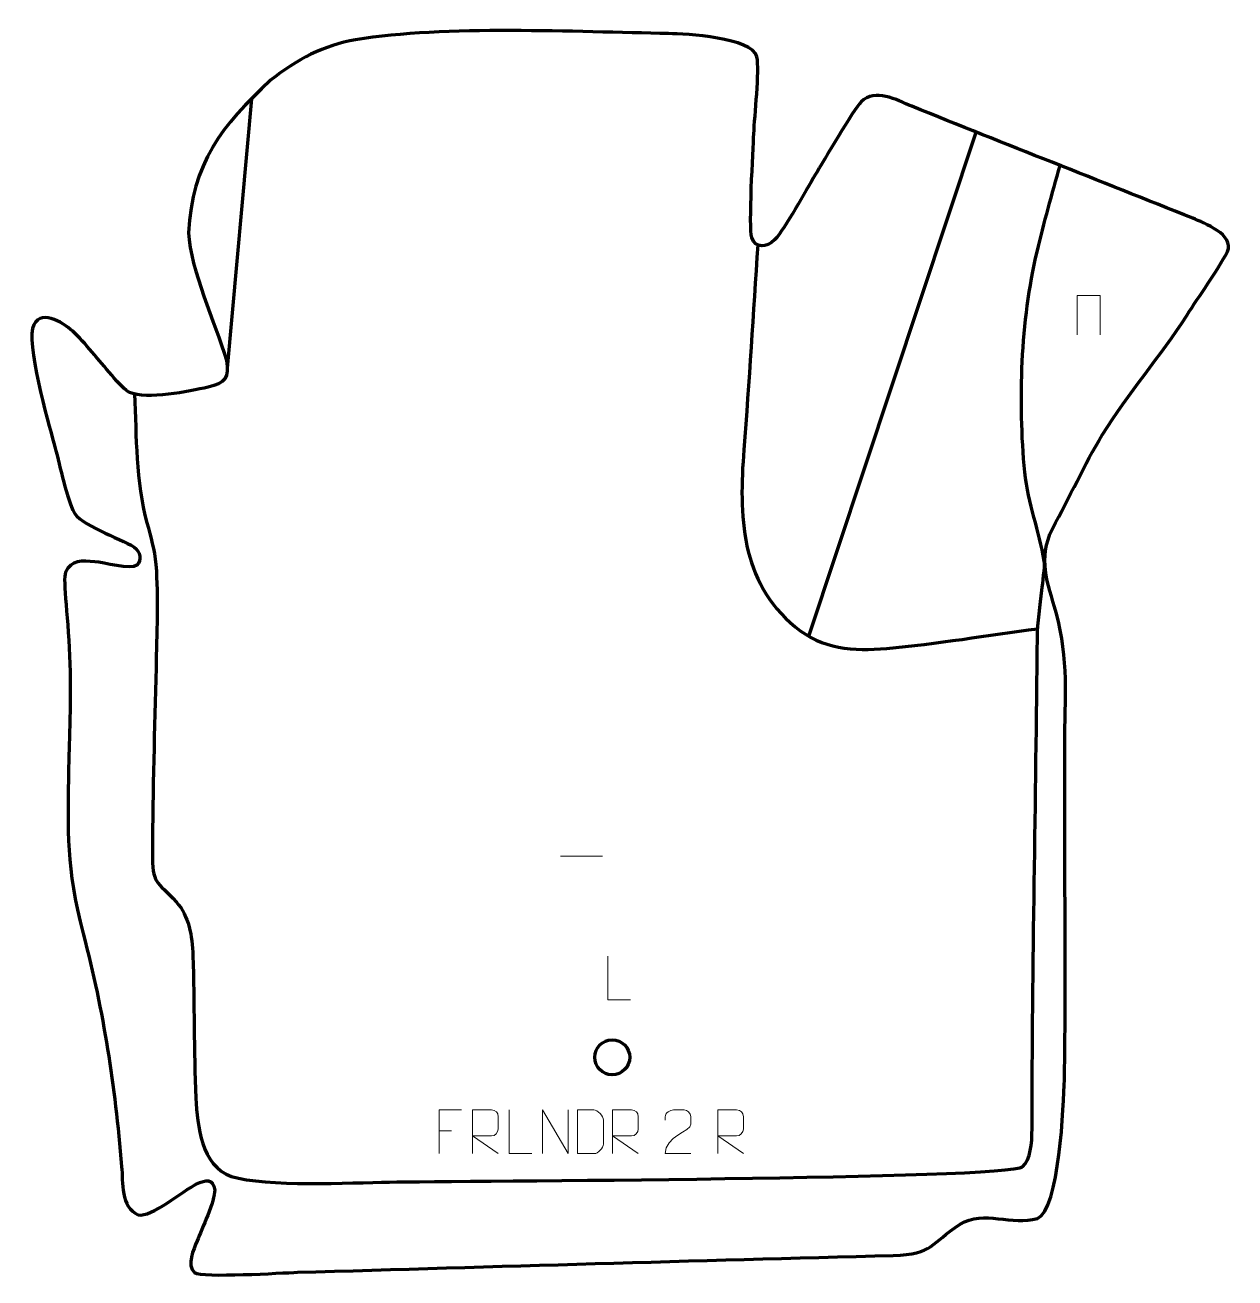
# Model space of a CAD drawing. Header units: millimetres. Extents: x 897 to 1588, y -5 to 711.
import ezdxf

# ---------------------------------------------------------------- set-up
doc = ezdxf.new("R2010")
doc.units = ezdxf.units.MM
doc.header["$MEASUREMENT"] = 0
doc.layers.add('layer 2', color=7, linetype='Continuous')
doc.layers.add('layer 3', color=7, linetype='Continuous')

msp = doc.modelspace()

# ---------------------------------------------------------------- linework, layer by layer
at = {"layer": 'layer 2', "color": 142, "lineweight": 200}
msp.add_ellipse((1232.7844, 121.5108), major_axis=(0, 10), ratio=1, dxfattribs=at)
at = {"layer": 'layer 2', "color": 142, "lineweight": 158}
for points in [[(1026.7235, 669.0168), (1026.7235, 669.0168), (1012.9784, 515.0521), (1012.9784, 515.0521)], [(1345.1039, 362.0184), (1345.1039, 362.0184), (1440.6674, 649.9488), (1440.6674, 649.9488)]]:
    msp.add_open_spline(points, degree=3, dxfattribs=at)
for points, knots in [([(959.8937, 500.3604), (961.2135, 475.5047), (960.5256, 450.8623), (967.0566, 426.6821), (967.0566, 426.6821), (969.2991, 418.3794), (971.2178, 411.6461), (972.2053, 402.9958), (972.2053, 402.9958), (973.6147, 384.1411), (972.6809, 363.0007), (972.2526, 343.9825), (972.2526, 343.9825), (971.4769, 308.9073), (970.2905, 273.9986), (970.19, 238.8902), (970.19, 238.8902), (970.1429, 219.617), (972.4604, 222.8142), (983.9047, 210.1395), (983.9047, 210.1395), (991.0636, 202.2111), (992.9378, 190.8462), (993.311, 179.4893), (993.311, 179.4893), (994.2015, 152.41), (993.7413, 125.5613), (995.0619, 98.1069), (995.0619, 98.1069), (995.8521, 82.4248), (998.0279, 59.5447), (1015.335, 53.4634), (1015.335, 53.4634), (1035.3195, 47.3935), (1082.9202, 49.8313), (1105.5943, 50.2365), (1105.5943, 50.2365), (1141.8953, 50.8221), (1459.3502, 51.9084), (1467.1807, 58.9813), (1467.1807, 58.9813), (1471.7103, 63.0727), (1472.5699, 72.1445), (1472.5808, 80.7664), (1472.5808, 80.7664), (1472.6997, 174.3564), (1474.8013, 267.8514), (1475.6407, 361.4354), (1475.6407, 361.4354), (1475.7144, 369.6612), (1477.3073, 380), (1478.1938, 388.3638), (1478.1938, 388.3638), (1478.5953, 392.1509), (1480.0379, 401.5804), (1479.5289, 404.7833), (1479.5289, 404.7833), (1476.7355, 422.3608), (1470.2919, 437.3604), (1468.4104, 455.6973), (1468.4104, 455.6973), (1464.5891, 496.6069), (1466.0655, 541.5583), (1475.4486, 581.6232), (1475.4486, 581.6232), (1479.321, 598.1584), (1484.0852, 614.5268), (1488.5609, 630.9149)], [0, 0, 0, 0, 0.05555556, 0.05555556, 0.05555556, 0.05555556, 0.11111111, 0.11111111, 0.11111111, 0.11111111, 0.16666667, 0.16666667, 0.16666667, 0.16666667, 0.22222222, 0.22222222, 0.22222222, 0.22222222, 0.27777778, 0.27777778, 0.27777778, 0.27777778, 0.33333333, 0.33333333, 0.33333333, 0.33333333, 0.38888889, 0.38888889, 0.38888889, 0.38888889, 0.44444444, 0.44444444, 0.44444444, 0.44444444, 0.5, 0.5, 0.5, 0.5, 0.55555556, 0.55555556, 0.55555556, 0.55555556, 0.61111111, 0.61111111, 0.61111111, 0.61111111, 0.66666667, 0.66666667, 0.66666667, 0.66666667, 0.72222222, 0.72222222, 0.72222222, 0.72222222, 0.77777778, 0.77777778, 0.77777778, 0.77777778, 0.83333333, 0.83333333, 0.83333333, 0.83333333, 0.88888889, 0.88888889, 0.88888889, 0.88888889, 1, 1, 1, 1]), ([(1315.9078, 585.5461), (1313.3873, 546.4809), (1310.9563, 507.5547), (1307.978, 468.5154), (1307.978, 468.5154), (1305.1321, 431.2116), (1305.8061, 393.3197), (1337.2704, 367.4097), (1337.2704, 367.4097), (1352.9404, 354.506), (1370.2454, 353.444), (1389.6367, 355.0605), (1389.6367, 355.0605), (1417.7921, 357.5481), (1447.6247, 362.59), (1475.8644, 366.3156)], [0, 0, 0, 0, 0.2, 0.2, 0.2, 0.2, 0.4, 0.4, 0.4, 0.4, 0.6, 0.6, 0.6, 0.6, 1, 1, 1, 1])]:
    msp.add_open_spline(points, degree=3, knots=knots, dxfattribs=at)
at = {"layer": 'layer 2', "color": 250, "lineweight": 9}
for points, knots in [([(1498.3845, 534.2381), (1498.3845, 534.2381), (1498.3845, 556.5884), (1498.3845, 556.5884), (1498.3845, 556.5884), (1498.3845, 556.5884), (1511.5028, 556.5884), (1511.5028, 556.5884), (1511.5028, 556.5884), (1511.5028, 556.5884), (1511.5028, 534.2381), (1511.5028, 534.2381)], [0, 0, 0, 0, 0.25, 0.25, 0.25, 0.25, 0.5, 0.5, 0.5, 0.5, 1, 1, 1, 1]), ([(1243.1555, 154.2893), (1243.1555, 154.2893), (1230.2064, 154.2893), (1230.2064, 154.2893), (1230.2064, 154.2893), (1230.2064, 154.2893), (1230.2064, 179.2429), (1230.2064, 179.2429)], [0, 0, 0, 0, 0.33333333, 0.33333333, 0.33333333, 0.33333333, 1, 1, 1, 1]), ([(1146.8017, 91.4323), (1146.8017, 91.4323), (1133.9277, 91.4323), (1133.9277, 91.4323), (1133.9277, 91.4323), (1133.9277, 91.4323), (1133.9277, 66.4787), (1133.9277, 66.4787)], [0, 0, 0, 0, 0.33333333, 0.33333333, 0.33333333, 0.33333333, 1, 1, 1, 1]), ([(1153.0326, 66.4788), (1153.0326, 66.4788), (1153.0326, 91.4323), (1153.0326, 91.4323), (1153.0326, 91.4323), (1156.6274, 91.4323), (1160.2229, 91.4323), (1163.8181, 91.4323), (1163.8181, 91.4323), (1166.1434, 91.3946), (1167.7007, 89.9046), (1167.6966, 87.5382), (1167.6966, 87.5382), (1167.6962, 85.5027), (1167.6962, 82.4433), (1167.6966, 80.4073), (1167.6966, 80.4073), (1167.6901, 78.5318), (1165.8778, 76.59), (1163.8683, 76.5709), (1163.8683, 76.5709), (1163.8683, 76.5709), (1153.0326, 76.5709), (1153.0326, 76.5709), (1153.0326, 76.5709), (1153.0326, 76.5709), (1167.6873, 66.4788), (1167.6873, 66.4788)], [0, 0, 0, 0, 0.125, 0.125, 0.125, 0.125, 0.25, 0.25, 0.25, 0.25, 0.375, 0.375, 0.375, 0.375, 0.5, 0.5, 0.5, 0.5, 0.625, 0.625, 0.625, 0.625, 0.75, 0.75, 0.75, 0.75, 1, 1, 1, 1]), ([(1186.8392, 66.4787), (1186.8392, 66.4787), (1173.8901, 66.4787), (1173.8901, 66.4787), (1173.8901, 66.4787), (1173.8901, 66.4787), (1173.8901, 91.4323), (1173.8901, 91.4323)], [0, 0, 0, 0, 0.33333333, 0.33333333, 0.33333333, 0.33333333, 1, 1, 1, 1]), ([(1193.0373, 66.4788), (1193.0373, 66.4788), (1193.0373, 91.4323), (1193.0373, 91.4323), (1193.0373, 91.4323), (1193.0373, 91.4323), (1207.6921, 66.4788), (1207.6921, 66.4788), (1207.6921, 66.4788), (1207.6921, 66.4788), (1207.6921, 91.4323), (1207.6921, 91.4323)], [0, 0, 0, 0, 0.25, 0.25, 0.25, 0.25, 0.5, 0.5, 0.5, 0.5, 1, 1, 1, 1]), ([(1212.9724, 66.5069), (1215.3042, 66.5073), (1220.2544, 66.4833), (1222.5859, 66.483), (1222.5859, 66.483), (1224.5109, 66.3776), (1227.8295, 69.9192), (1227.8183, 71.9365), (1227.8183, 71.9365), (1227.8179, 77.7066), (1227.8179, 79.8763), (1227.8183, 85.6456), (1227.8183, 85.6456), (1227.814, 87.7837), (1224.4395, 91.4438), (1222.2871, 91.4303), (1222.2871, 91.4303), (1219.9614, 91.4303), (1215.2371, 91.4303), (1212.911, 91.4303), (1212.911, 91.4303), (1212.9114, 85.6834), (1212.9727, 72.2542), (1212.9724, 66.5069)], [0, 0, 0, 0, 0.14285714, 0.14285714, 0.14285714, 0.14285714, 0.28571429, 0.28571429, 0.28571429, 0.28571429, 0.42857143, 0.42857143, 0.42857143, 0.42857143, 0.57142857, 0.57142857, 0.57142857, 0.57142857, 0.71428571, 0.71428571, 0.71428571, 0.71428571, 1, 1, 1, 1]), ([(1233.0326, 66.4788), (1233.0326, 66.4788), (1233.0326, 91.4323), (1233.0326, 91.4323), (1233.0326, 91.4323), (1236.6274, 91.4323), (1240.2229, 91.4323), (1243.8181, 91.4323), (1243.8181, 91.4323), (1246.1434, 91.3946), (1247.7007, 89.9046), (1247.6966, 87.5382), (1247.6966, 87.5382), (1247.6962, 85.5027), (1247.6962, 82.4433), (1247.6966, 80.4073), (1247.6966, 80.4073), (1247.6901, 78.5318), (1245.8778, 76.59), (1243.8683, 76.5709), (1243.8683, 76.5709), (1243.8683, 76.5709), (1233.0326, 76.5709), (1233.0326, 76.5709), (1233.0326, 76.5709), (1233.0326, 76.5709), (1247.6873, 66.4788), (1247.6873, 66.4788)], [0, 0, 0, 0, 0.125, 0.125, 0.125, 0.125, 0.25, 0.25, 0.25, 0.25, 0.375, 0.375, 0.375, 0.375, 0.5, 0.5, 0.5, 0.5, 0.625, 0.625, 0.625, 0.625, 0.75, 0.75, 0.75, 0.75, 1, 1, 1, 1]), ([(1277.7361, 66.4684), (1272.8217, 66.4687), (1267.9073, 66.4687), (1262.9932, 66.4684), (1262.9932, 66.4684), (1262.9932, 76.4007), (1277.6442, 79.0419), (1277.7361, 83.3522), (1277.7361, 83.3522), (1277.7358, 84.7763), (1277.7358, 86.2), (1277.7361, 87.6233), (1277.7361, 87.6233), (1277.7192, 89.7004), (1275.5964, 91.4252), (1273.9254, 91.4425), (1273.9254, 91.4425), (1271.8522, 91.4421), (1269.7793, 91.4421), (1267.7069, 91.4425), (1267.7069, 91.4425), (1265.8848, 91.459), (1263.0601, 89.6669), (1262.9932, 87.5733), (1262.9932, 87.5733), (1262.9932, 87.5733), (1262.9932, 85.5185), (1262.9932, 85.5185)], [0, 0, 0, 0, 0.125, 0.125, 0.125, 0.125, 0.25, 0.25, 0.25, 0.25, 0.375, 0.375, 0.375, 0.375, 0.5, 0.5, 0.5, 0.5, 0.625, 0.625, 0.625, 0.625, 0.75, 0.75, 0.75, 0.75, 1, 1, 1, 1]), ([(1293.0327, 66.4788), (1293.0327, 66.4788), (1293.0327, 91.4323), (1293.0327, 91.4323), (1293.0327, 91.4323), (1296.6275, 91.4323), (1300.223, 91.4323), (1303.8182, 91.4323), (1303.8182, 91.4323), (1306.1435, 91.3946), (1307.7008, 89.9046), (1307.6967, 87.5382), (1307.6967, 87.5382), (1307.6963, 85.5027), (1307.6963, 82.4433), (1307.6967, 80.4073), (1307.6967, 80.4073), (1307.6902, 78.5318), (1305.8779, 76.59), (1303.8684, 76.5709), (1303.8684, 76.5709), (1303.8684, 76.5709), (1293.0327, 76.5709), (1293.0327, 76.5709), (1293.0327, 76.5709), (1293.0327, 76.5709), (1307.6874, 66.4788), (1307.6874, 66.4788)], [0, 0, 0, 0, 0.125, 0.125, 0.125, 0.125, 0.25, 0.25, 0.25, 0.25, 0.375, 0.375, 0.375, 0.375, 0.5, 0.5, 0.5, 0.5, 0.625, 0.625, 0.625, 0.625, 0.75, 0.75, 0.75, 0.75, 1, 1, 1, 1])]:
    msp.add_open_spline(points, degree=3, knots=knots, dxfattribs=at)
for points in [[(1203.1804, 236.3798), (1203.1804, 236.3798), (1227.1584, 236.3798), (1227.1584, 236.3798)], [(1133.9277, 79.5526), (1133.9277, 79.5526), (1141.0958, 79.5526), (1141.0958, 79.5526)]]:
    msp.add_open_spline(points, degree=3, dxfattribs=at)
at = {"layer": 'layer 3', "color": 242, "lineweight": 158}
msp.add_open_spline([(937.1207, 522.7449), (940.9414, 518.331), (952.8124, 503.1262), (957.0732, 501.2714), (957.0732, 501.2714), (967.0425, 496.9315), (991.0127, 501.8593), (1001.9635, 504.2548), (1001.9635, 504.2548), (1011.7963, 506.4057), (1014.2687, 509.8018), (1012.4192, 519.7565), (1012.4192, 519.7565), (1005.9659, 541.5921), (991.9819, 570.9758), (990.7807, 592.4945), (990.7807, 592.4945), (993.0062, 631.9818), (1009.4823, 653.6292), (1037.718, 679.5425), (1037.718, 679.5425), (1052.2621, 691.2797), (1068.4529, 699.6919), (1086.1733, 702.677), (1086.1733, 702.677), (1137.4941, 711.0827), (1211.5962, 707.1241), (1265.0158, 706.2448), (1265.0158, 706.2448), (1274.9948, 705.9124), (1312.6328, 704.1227), (1315.4677, 692.9287), (1315.4677, 692.9287), (1316.9657, 685.1331), (1314.1499, 659.1058), (1313.684, 648.95), (1313.684, 648.95), (1313.2557, 639.6869), (1310.6409, 595.2133), (1312.5324, 589.763), (1312.5324, 589.763), (1314.7482, 583.3779), (1320.9955, 583.8443), (1325.567, 588.404), (1325.567, 588.404), (1331.713, 595.1231), (1343.1302, 616.2746), (1348.7698, 625.5597), (1348.7698, 625.5597), (1353.2457, 632.9348), (1370.7434, 662.9422), (1374.997, 667.2142), (1374.997, 667.2142), (1383.0338, 675.2856), (1395.0696, 668.2563), (1403.8462, 664.7117), (1403.8462, 664.7117), (1457.2661, 643.1595), (1510.925, 622.1959), (1564.3673, 600.7041), (1564.3673, 600.7041), (1570.8119, 598.0924), (1588.4433, 591.128), (1584.1152, 581.723), (1584.1152, 581.723), (1578.2097, 570.0417), (1568.1935, 556.7169), (1560.9013, 545.2656), (1560.9013, 545.2656), (1545.8273, 521.594), (1527.6292, 500.9595), (1512.7644, 477.1344), (1512.7644, 477.1344), (1502.3143, 459.8582), (1494.048, 441.1807), (1484.2007, 423.4153), (1484.2007, 423.4153), (1475.883, 406.0061), (1481.3881, 392.9028), (1486.3391, 375.5448), (1486.3391, 375.5448), (1493.7204, 348.155), (1491.3813, 327.2684), (1491.2434, 299.4827), (1491.2434, 299.4827), (1490.9703, 235.9544), (1492.0843, 172.14), (1491.0607, 108.6692), (1491.0607, 108.6692), (1490.672, 95.4089), (1488.1148, 33.9251), (1475.6052, 29.462), (1475.6052, 29.462), (1461.241, 25.0846), (1445.1186, 34.5592), (1431.4956, 26.1901), (1431.4956, 26.1901), (1414.3255, 15.1061), (1416.4428, 8.9047), (1393.3391, 8.3158), (1393.3391, 8.3158), (1279.879, 5.4237), (1166.4294, 1.9967), (1052.9802, -1.3076), (1052.9802, -1.3076), (1044.2063, -1.5973), (998.7814, -4.5308), (994.2639, -1.4948), (994.2639, -1.4948), (989.5154, 2.9133), (993.6826, 11.7297), (995.7447, 16.6598), (995.7447, 16.6598), (998.3908, 22.986), (1005.9141, 39.8588), (1005.7882, 45.679), (1005.7882, 45.679), (1005.081, 52.5966), (1000.5481, 51.5573), (995.4115, 49.1624), (995.4115, 49.1624), (987.7527, 45.2808), (969.2931, 29.8214), (962.1261, 31.4974), (962.1261, 31.4974), (951.925, 36.0059), (953.4026, 49.8946), (952.6254, 59.1557), (952.6254, 59.1557), (948.5671, 106.2744), (942.6256, 146.2866), (930.6524, 192.1576), (930.6524, 192.1576), (920.7935, 230.5539), (921.8156, 248.9621), (922.3637, 287.8139), (922.3637, 287.8139), (922.4876, 296.597), (923.7926, 321.9139), (923.0645, 346.2754), (923.0645, 346.2754), (922.3337, 370.7267), (918.7787, 394.4859), (920.5967, 398.5243), (920.5967, 398.5243), (923.7453, 405.518), (930.084, 405.2134), (937.2957, 404.5503), (937.2957, 404.5503), (942.0072, 404.117), (958.03, 399.8026), (961.3078, 402.6718), (961.3078, 402.6718), (964.2011, 405.2043), (963.3207, 410.4734), (959.8283, 412.8611), (959.8283, 412.8611), (950.9138, 418.5836), (928.9848, 424.8509), (924.7659, 433.9488), (924.7659, 433.9488), (920.3309, 444.0889), (917.0925, 460.8997), (913.9309, 472.3259), (913.9309, 472.3259), (910.7417, 483.8518), (897.469, 530.686), (902.4323, 539.9035), (902.4323, 539.9035), (907.5534, 549.4142), (920.6739, 540.1019), (925.6904, 535.289), (925.6904, 535.289), (929.7356, 531.408), (933.4271, 526.9683), (937.1207, 522.7449)], degree=3, knots=[0, 0, 0, 0, 0.02222222, 0.02222222, 0.02222222, 0.02222222, 0.04444444, 0.04444444, 0.04444444, 0.04444444, 0.06666667, 0.06666667, 0.06666667, 0.06666667, 0.08888889, 0.08888889, 0.08888889, 0.08888889, 0.11111111, 0.11111111, 0.11111111, 0.11111111, 0.13333333, 0.13333333, 0.13333333, 0.13333333, 0.15555556, 0.15555556, 0.15555556, 0.15555556, 0.17777778, 0.17777778, 0.17777778, 0.17777778, 0.2, 0.2, 0.2, 0.2, 0.22222222, 0.22222222, 0.22222222, 0.22222222, 0.24444444, 0.24444444, 0.24444444, 0.24444444, 0.26666667, 0.26666667, 0.26666667, 0.26666667, 0.28888889, 0.28888889, 0.28888889, 0.28888889, 0.31111111, 0.31111111, 0.31111111, 0.31111111, 0.33333333, 0.33333333, 0.33333333, 0.33333333, 0.35555556, 0.35555556, 0.35555556, 0.35555556, 0.37777778, 0.37777778, 0.37777778, 0.37777778, 0.4, 0.4, 0.4, 0.4, 0.42222222, 0.42222222, 0.42222222, 0.42222222, 0.44444444, 0.44444444, 0.44444444, 0.44444444, 0.46666667, 0.46666667, 0.46666667, 0.46666667, 0.48888889, 0.48888889, 0.48888889, 0.48888889, 0.51111111, 0.51111111, 0.51111111, 0.51111111, 0.53333333, 0.53333333, 0.53333333, 0.53333333, 0.55555556, 0.55555556, 0.55555556, 0.55555556, 0.57777778, 0.57777778, 0.57777778, 0.57777778, 0.6, 0.6, 0.6, 0.6, 0.62222222, 0.62222222, 0.62222222, 0.62222222, 0.64444444, 0.64444444, 0.64444444, 0.64444444, 0.66666667, 0.66666667, 0.66666667, 0.66666667, 0.68888889, 0.68888889, 0.68888889, 0.68888889, 0.71111111, 0.71111111, 0.71111111, 0.71111111, 0.73333333, 0.73333333, 0.73333333, 0.73333333, 0.75555556, 0.75555556, 0.75555556, 0.75555556, 0.77777778, 0.77777778, 0.77777778, 0.77777778, 0.8, 0.8, 0.8, 0.8, 0.82222222, 0.82222222, 0.82222222, 0.82222222, 0.84444444, 0.84444444, 0.84444444, 0.84444444, 0.86666667, 0.86666667, 0.86666667, 0.86666667, 0.88888889, 0.88888889, 0.88888889, 0.88888889, 0.91111111, 0.91111111, 0.91111111, 0.91111111, 0.93333333, 0.93333333, 0.93333333, 0.93333333, 0.95555556, 0.95555556, 0.95555556, 0.95555556, 1, 1, 1, 1], dxfattribs=at)

doc.saveas('drawing.dxf')
